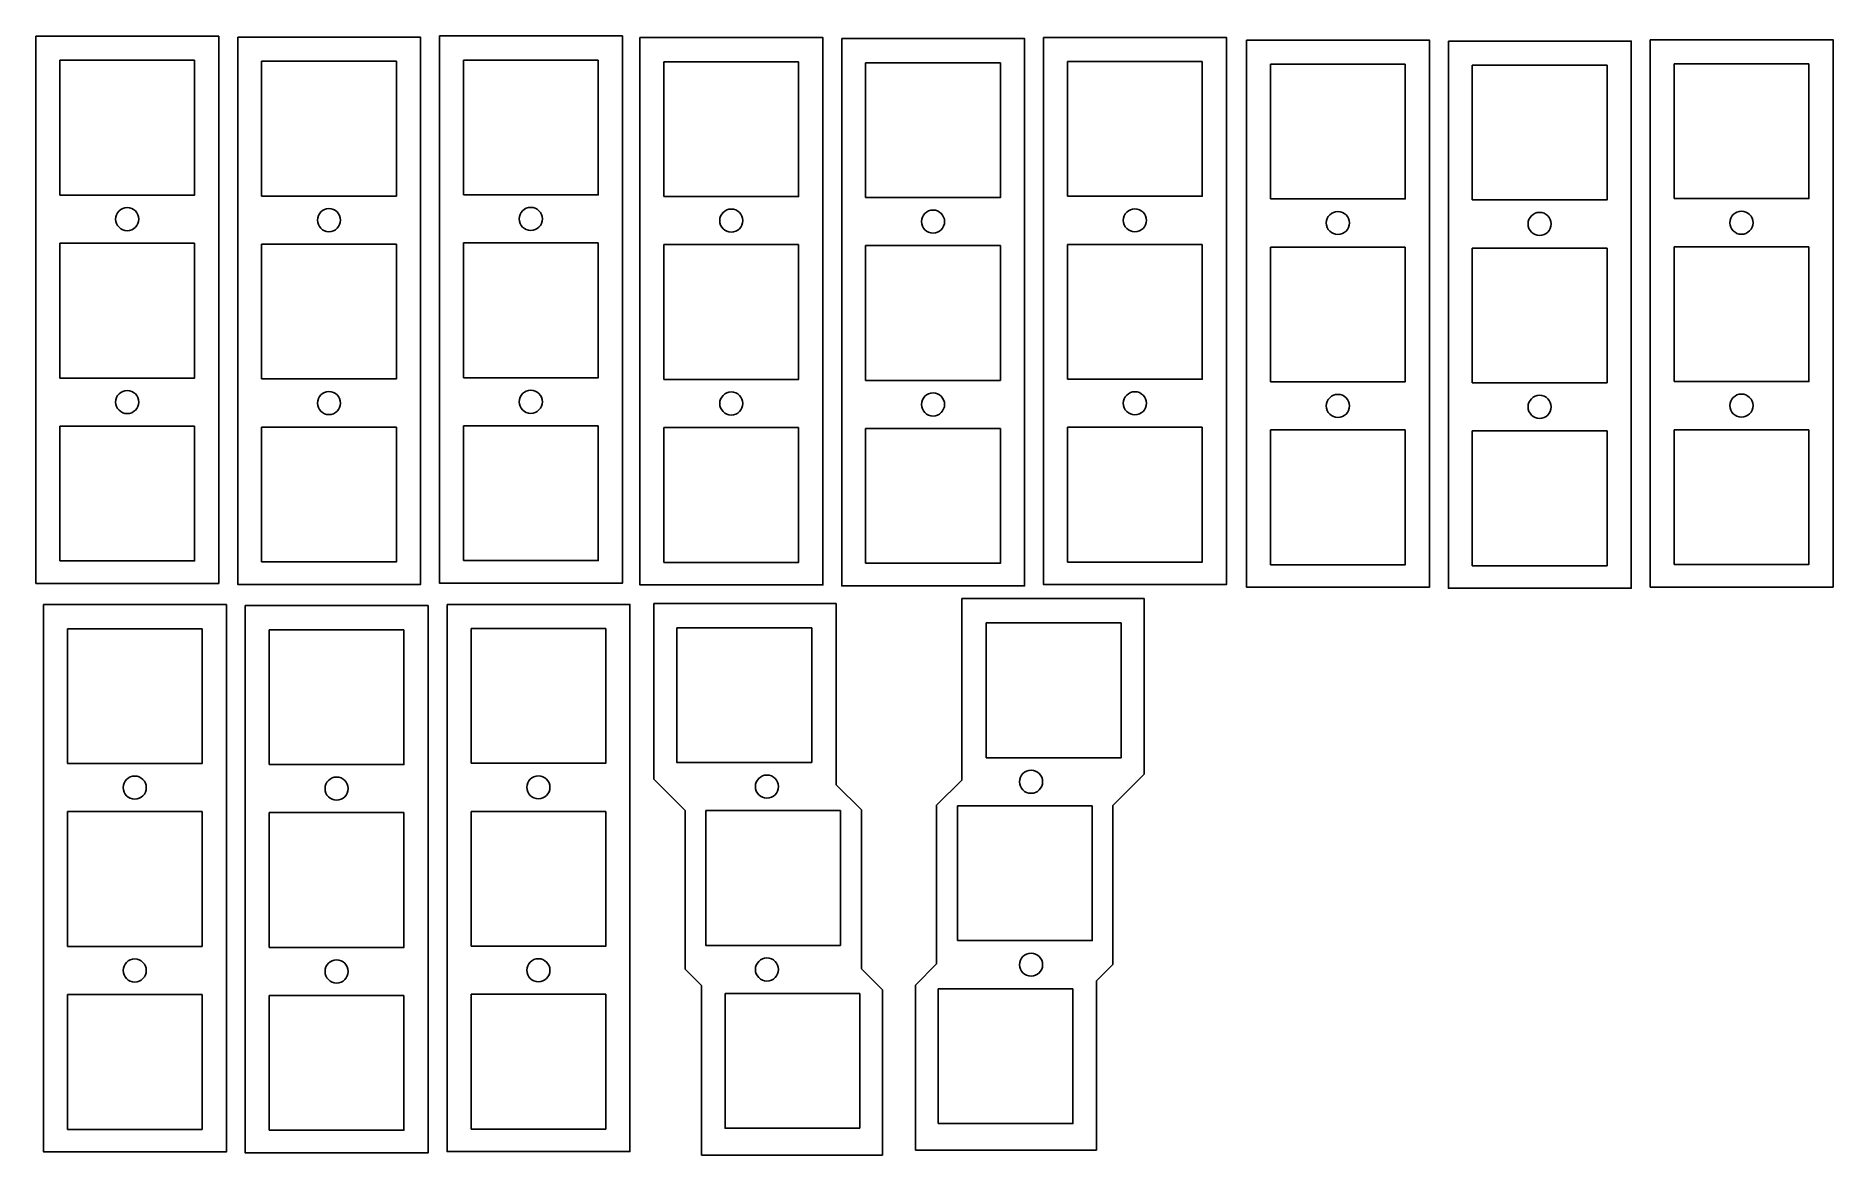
# Model space of a CAD drawing. Header units: millimetres. Extents: x 31 to 218, y 213 to 329.
import ezdxf

# ---------------------------------------------------------------- set-up
doc = ezdxf.new("R2010")
doc.units = ezdxf.units.MM
doc.layers.add('Layer_1', color=7, linetype='CONTINUOUS')

msp = doc.modelspace()

# ---------------------------------------------------------------- linework, layer by layer
at = {"layer": 'Layer_1', "color": 1}
for points in [[(31.214882, 328.813474), (50.214852, 328.813474), (50.214852, 271.965171), (31.214882, 271.965171)], [(52.181782, 328.711474), (71.181752, 328.711474), (71.181752, 271.863171), (52.181782, 271.863171)], [(73.153312, 328.840474), (92.153282, 328.840474), (92.153282, 271.992171), (73.153312, 271.992171)], [(93.979582, 328.664474), (112.979552, 328.664474), (112.979552, 271.816171), (93.979582, 271.816171)], [(135.918082, 328.691474), (154.918052, 328.691474), (154.918052, 271.843171), (135.918082, 271.843171)], [(114.946582, 328.562474), (133.946552, 328.562474), (133.946552, 271.714171), (114.946582, 271.714171)], [(157.011182, 328.416474), (176.011152, 328.416474), (176.011152, 271.568171), (157.011182, 271.568171)], [(177.977782, 328.314474), (196.977752, 328.314474), (196.977752, 271.466171), (177.977782, 271.466171)], [(198.949782, 328.443474), (217.949752, 328.443474), (217.949752, 271.595171), (198.949782, 271.595171)], [(41.89778, 309.809509)], [(62.86468, 309.707509)], [(83.83621, 309.836509)], [(104.66248, 309.660509)], [(125.62948, 309.558509)], [(146.60098, 309.687509)], [(167.69408, 309.412509)], [(188.66068, 309.310509)], [(209.63268, 309.439509)], [(41.89778, 290.809513)], [(62.86468, 290.707513)], [(83.83621, 290.836513)], [(104.66248, 290.660513)], [(125.62948, 290.558513)], [(146.60098, 290.687513)], [(167.69408, 290.412513)], [(188.66068, 290.310513)], [(209.63268, 290.439513)], [(32.000582, 269.766474), (51.000552, 269.766474), (51.000552, 212.918171), (32.000582, 212.918171)], [(52.967482, 269.664474), (71.967452, 269.664474), (71.967452, 212.816171), (52.967482, 212.816171)], [(73.939002, 269.793474), (92.938972, 269.793474), (92.938972, 212.945171), (73.939002, 212.945171)], [(42.68348, 250.762509)], [(63.65038, 250.660509)], [(84.6219, 250.789509)], [(105.971109, 250.866493)], [(135.816891, 251.367493)], [(42.68348, 231.762513)], [(63.65038, 231.660513)], [(84.6219, 231.789513)], [(105.971109, 231.866497)], [(135.816891, 232.367497)]]:
    msp.add_lwpolyline(points, close=True, dxfattribs=at)
for points in [[(33.697729, 326.310519), (47.697873, 326.310519)], [(33.697729, 312.308787), (33.697729, 326.310519)], [(47.697873, 326.310519), (47.697873, 312.308787), (33.697729, 312.308787)], [(54.664629, 326.208519), (68.664773, 326.208519)], [(54.664629, 312.206787), (54.664629, 326.208519)], [(68.664773, 326.208519), (68.664773, 312.206787), (54.664629, 312.206787)], [(75.636159, 326.337519), (89.636303, 326.337519)], [(75.636159, 312.335787), (75.636159, 326.337519)], [(89.636303, 326.337519), (89.636303, 312.335787), (75.636159, 312.335787)], [(96.462429, 326.161519), (110.462573, 326.161519)], [(96.462429, 312.159787), (96.462429, 326.161519)], [(110.462573, 326.161519), (110.462573, 312.159787), (96.462429, 312.159787)], [(117.429429, 326.059519), (131.429573, 326.059519)], [(117.429429, 312.057787), (117.429429, 326.059519)], [(131.429573, 326.059519), (131.429573, 312.057787), (117.429429, 312.057787)], [(138.400929, 326.188519), (152.401073, 326.188519)], [(138.400929, 312.186787), (138.400929, 326.188519)], [(152.401073, 326.188519), (152.401073, 312.186787), (138.400929, 312.186787)], [(159.494029, 325.913519), (173.494173, 325.913519)], [(159.494029, 311.911787), (159.494029, 325.913519)], [(173.494173, 325.913519), (173.494173, 311.911787), (159.494029, 311.911787)], [(180.460629, 325.811519), (194.460773, 325.811519)], [(180.460629, 311.809787), (180.460629, 325.811519)], [(194.460773, 325.811519), (194.460773, 311.809787), (180.460629, 311.809787)], [(201.432629, 325.940519), (215.432773, 325.940519)], [(201.432629, 311.938787), (201.432629, 325.940519)], [(215.432773, 325.940519), (215.432773, 311.938787), (201.432629, 311.938787)], [(33.697729, 307.310814), (47.697873, 307.310814)], [(33.697729, 293.309081), (33.697729, 307.310814)], [(47.697873, 307.310814), (47.697873, 293.309081), (33.697729, 293.309081)], [(54.664629, 307.208814), (68.664773, 307.208814)], [(54.664629, 293.207081), (54.664629, 307.208814)], [(68.664773, 307.208814), (68.664773, 293.207081), (54.664629, 293.207081)], [(75.636159, 307.337814), (89.636303, 307.337814)], [(75.636159, 293.336081), (75.636159, 307.337814)], [(89.636303, 307.337814), (89.636303, 293.336081), (75.636159, 293.336081)], [(96.462429, 307.161814), (110.462573, 307.161814)], [(96.462429, 293.160081), (96.462429, 307.161814)], [(110.462573, 307.161814), (110.462573, 293.160081), (96.462429, 293.160081)], [(117.429429, 307.059814), (131.429573, 307.059814)], [(117.429429, 293.058081), (117.429429, 307.059814)], [(131.429573, 307.059814), (131.429573, 293.058081), (117.429429, 293.058081)], [(138.400929, 307.188814), (152.401073, 307.188814)], [(138.400929, 293.187081), (138.400929, 307.188814)], [(152.401073, 307.188814), (152.401073, 293.187081), (138.400929, 293.187081)], [(159.494029, 306.913814), (173.494173, 306.913814)], [(159.494029, 292.912081), (159.494029, 306.913814)], [(173.494173, 306.913814), (173.494173, 292.912081), (159.494029, 292.912081)], [(180.460629, 306.811814), (194.460773, 306.811814)], [(180.460629, 292.810081), (180.460629, 306.811814)], [(194.460773, 306.811814), (194.460773, 292.810081), (180.460629, 292.810081)], [(201.432629, 306.940814), (215.432773, 306.940814)], [(201.432629, 292.939081), (201.432629, 306.940814)], [(215.432773, 306.940814), (215.432773, 292.939081), (201.432629, 292.939081)], [(33.697729, 288.308463), (47.697873, 288.308463)], [(33.697729, 274.309376), (33.697729, 288.308463)], [(47.697873, 288.308463), (47.697873, 274.309376), (33.697729, 274.309376)], [(54.664629, 288.206463), (68.664773, 288.206463)], [(54.664629, 274.207376), (54.664629, 288.206463)], [(68.664773, 288.206463), (68.664773, 274.207376), (54.664629, 274.207376)], [(75.636159, 288.335463), (89.636303, 288.335463)], [(75.636159, 274.336376), (75.636159, 288.335463)], [(89.636303, 288.335463), (89.636303, 274.336376), (75.636159, 274.336376)], [(96.462429, 288.159463), (110.462573, 288.159463)], [(96.462429, 274.160376), (96.462429, 288.159463)], [(110.462573, 288.159463), (110.462573, 274.160376), (96.462429, 274.160376)], [(117.429429, 288.057463), (131.429573, 288.057463)], [(117.429429, 274.058376), (117.429429, 288.057463)], [(131.429573, 288.057463), (131.429573, 274.058376), (117.429429, 274.058376)], [(138.400929, 288.186463), (152.401073, 288.186463)], [(138.400929, 274.187376), (138.400929, 288.186463)], [(152.401073, 288.186463), (152.401073, 274.187376), (138.400929, 274.187376)], [(159.494029, 287.911463), (173.494173, 287.911463)], [(159.494029, 273.912376), (159.494029, 287.911463)], [(173.494173, 287.911463), (173.494173, 273.912376), (159.494029, 273.912376)], [(180.460629, 287.809463), (194.460773, 287.809463)], [(180.460629, 273.810376), (180.460629, 287.809463)], [(194.460773, 287.809463), (194.460773, 273.810376), (180.460629, 273.810376)], [(201.432629, 287.938463), (215.432773, 287.938463)], [(201.432629, 273.939376), (201.432629, 287.938463)], [(215.432773, 287.938463), (215.432773, 273.939376), (201.432629, 273.939376)], [(95.431218, 269.890249), (114.381181, 269.890249)], [(95.431218, 251.64196), (95.431218, 269.890249)], [(114.381181, 269.890249), (114.381181, 251.041356)], [(146.356782, 270.391249), (127.406819, 270.391249)], [(127.406819, 270.391249), (127.406819, 251.542356)], [(146.356782, 252.14296), (146.356782, 270.391249)], [(34.483429, 267.263519), (48.483573, 267.263519)], [(34.483429, 253.261787), (34.483429, 267.263519)], [(48.483573, 267.263519), (48.483573, 253.261787), (34.483429, 253.261787)], [(55.450329, 267.161519), (69.450473, 267.161519)], [(55.450329, 253.159787), (55.450329, 267.161519)], [(69.450473, 267.161519), (69.450473, 253.159787), (55.450329, 253.159787)], [(76.421849, 267.290519), (90.421993, 267.290519)], [(76.421849, 253.288787), (76.421849, 267.290519)], [(90.421993, 267.290519), (90.421993, 253.288787), (76.421849, 253.288787)], [(111.821076, 267.366127), (97.821196, 267.366127)], [(97.821196, 267.366127), (97.821196, 253.367041), (111.821076, 253.367041)], [(111.821076, 253.367041), (111.821076, 267.366127)], [(129.966924, 267.867127), (143.966804, 267.867127)], [(129.966924, 253.868041), (129.966924, 267.867127)], [(143.966804, 267.867127), (143.966804, 253.868041), (129.966924, 253.868041)], [(146.356782, 252.14296), (143.106909, 248.891235)], [(95.431218, 251.64196), (98.681091, 248.390235)], [(116.980974, 248.440505), (114.381181, 251.041356)], [(124.807026, 248.941505), (127.406819, 251.542356)], [(98.681091, 248.390235), (98.681091, 231.890839)], [(114.821183, 248.366422), (100.821038, 248.366422)], [(100.821038, 248.366422), (100.821038, 234.367336), (114.821183, 234.367336)], [(114.821183, 234.367336), (114.821183, 248.366422)], [(116.980974, 231.941109), (116.980974, 248.440505)], [(124.807026, 232.442109), (124.807026, 248.941505)], [(126.966817, 248.867422), (140.966962, 248.867422)], [(126.966817, 234.868336), (126.966817, 248.867422)], [(140.966962, 248.867422), (140.966962, 234.868336), (126.966817, 234.868336)], [(143.106909, 248.891235), (143.106909, 232.391839)], [(34.483429, 248.263814), (48.483573, 248.263814)], [(34.483429, 234.262081), (34.483429, 248.263814)], [(48.483573, 248.263814), (48.483573, 234.262081), (34.483429, 234.262081)], [(55.450329, 248.161814), (69.450473, 248.161814)], [(55.450329, 234.160081), (55.450329, 248.161814)], [(69.450473, 248.161814), (69.450473, 234.160081), (55.450329, 234.160081)], [(76.421849, 248.290814), (90.421993, 248.290814)], [(76.421849, 234.289081), (76.421849, 248.290814)], [(90.421993, 248.290814), (90.421993, 234.289081), (76.421849, 234.289081)], [(100.381036, 230.192216), (98.681091, 231.890839)], [(119.180981, 229.742425), (116.980974, 231.941109)], [(122.607019, 230.243425), (124.807026, 232.442109)], [(141.406964, 230.693216), (143.106909, 232.391839)], [(100.381036, 230.192216), (100.381036, 212.592155)], [(119.180981, 212.592155), (119.180981, 229.742425)], [(122.607019, 213.093155), (122.607019, 230.243425)], [(124.966834, 229.867717), (138.966979, 229.867717)], [(124.966834, 215.86863), (124.966834, 229.867717)], [(138.966979, 229.867717), (138.966979, 215.86863), (124.966834, 215.86863)], [(141.406964, 230.693216), (141.406964, 213.093155)], [(34.483429, 229.261463), (48.483573, 229.261463)], [(34.483429, 215.262376), (34.483429, 229.261463)], [(48.483573, 229.261463), (48.483573, 215.262376), (34.483429, 215.262376)], [(55.450329, 229.159463), (69.450473, 229.159463)], [(55.450329, 215.160376), (55.450329, 229.159463)], [(69.450473, 229.159463), (69.450473, 215.160376), (55.450329, 215.160376)], [(76.421849, 229.288463), (90.421993, 229.288463)], [(76.421849, 215.289376), (76.421849, 229.288463)], [(90.421993, 229.288463), (90.421993, 215.289376), (76.421849, 215.289376)], [(116.821166, 229.366717), (102.821021, 229.366717)], [(102.821021, 229.366717), (102.821021, 215.36763), (116.821166, 215.36763)], [(116.821166, 215.36763), (116.821166, 229.366717)], [(122.607019, 213.093155), (141.406964, 213.093155)], [(119.180981, 212.592155), (100.381036, 212.592155)]]:
    msp.add_lwpolyline(points, dxfattribs=at)
for points in [[(40.697783, 311.008127), (40.035581, 311.008127), (39.498546, 310.471711), (39.497785, 309.809509)], [(41.89778, 309.809509), (41.897019, 310.471711), (41.359984, 311.008127), (40.697783, 311.008127)], [(61.664683, 310.906127), (61.002481, 310.906127), (60.465446, 310.369711), (60.464685, 309.707509)], [(62.86468, 309.707509), (62.863919, 310.369711), (62.326884, 310.906127), (61.664683, 310.906127)], [(82.636213, 311.035127), (81.974011, 311.035127), (81.436976, 310.498711), (81.436215, 309.836509)], [(83.83621, 309.836509), (83.835449, 310.498711), (83.298414, 311.035127), (82.636213, 311.035127)], [(103.462483, 310.859127), (102.800281, 310.859127), (102.263246, 310.322711), (102.262485, 309.660509)], [(104.66248, 309.660509), (104.661719, 310.322711), (104.124684, 310.859127), (103.462483, 310.859127)], [(124.429483, 310.757127), (123.767281, 310.757127), (123.230246, 310.220711), (123.229485, 309.558509)], [(125.62948, 309.558509), (125.628719, 310.220711), (125.091684, 310.757127), (124.429483, 310.757127)], [(145.400983, 310.886127), (144.738781, 310.886127), (144.201746, 310.349711), (144.200985, 309.687509)], [(146.60098, 309.687509), (146.600219, 310.349711), (146.063184, 310.886127), (145.400983, 310.886127)], [(166.494083, 310.611127), (165.831881, 310.611127), (165.294846, 310.074711), (165.294085, 309.412509)], [(167.69408, 309.412509), (167.693319, 310.074711), (167.156284, 310.611127), (166.494083, 310.611127)], [(187.460683, 310.509127), (186.798481, 310.509127), (186.261446, 309.972711), (186.260685, 309.310509)], [(188.66068, 309.310509), (188.659919, 309.972711), (188.122884, 310.509127), (187.460683, 310.509127)], [(208.432683, 310.638127), (207.770481, 310.638127), (207.233446, 310.101711), (207.232685, 309.439509)], [(209.63268, 309.439509), (209.631919, 310.101711), (209.094884, 310.638127), (208.432683, 310.638127)], [(39.497785, 309.809509), (39.498546, 309.147308), (40.035581, 308.610891), (40.697783, 308.610891)], [(40.697783, 308.610891), (41.359984, 308.610891), (41.897019, 309.147308), (41.89778, 309.809509)], [(60.464685, 309.707509), (60.465446, 309.045308), (61.002481, 308.508891), (61.664683, 308.508891)], [(61.664683, 308.508891), (62.326884, 308.508891), (62.863919, 309.045308), (62.86468, 309.707509)], [(81.436215, 309.836509), (81.436976, 309.174308), (81.974011, 308.637891), (82.636213, 308.637891)], [(82.636213, 308.637891), (83.298414, 308.637891), (83.835449, 309.174308), (83.83621, 309.836509)], [(102.262485, 309.660509), (102.263246, 308.998308), (102.800281, 308.461891), (103.462483, 308.461891)], [(103.462483, 308.461891), (104.124684, 308.461891), (104.661719, 308.998308), (104.66248, 309.660509)], [(123.229485, 309.558509), (123.230246, 308.896308), (123.767281, 308.359891), (124.429483, 308.359891)], [(124.429483, 308.359891), (125.091684, 308.359891), (125.628719, 308.896308), (125.62948, 309.558509)], [(144.200985, 309.687509), (144.201746, 309.025308), (144.738781, 308.488891), (145.400983, 308.488891)], [(145.400983, 308.488891), (146.063184, 308.488891), (146.600219, 309.025308), (146.60098, 309.687509)], [(165.294085, 309.412509), (165.294846, 308.750308), (165.831881, 308.213891), (166.494083, 308.213891)], [(166.494083, 308.213891), (167.156284, 308.213891), (167.693319, 308.750308), (167.69408, 309.412509)], [(186.260685, 309.310509), (186.261446, 308.648308), (186.798481, 308.111891), (187.460683, 308.111891)], [(187.460683, 308.111891), (188.122884, 308.111891), (188.659919, 308.648308), (188.66068, 309.310509)], [(207.232685, 309.439509), (207.233446, 308.777308), (207.770481, 308.240891), (208.432683, 308.240891)], [(208.432683, 308.240891), (209.094884, 308.240891), (209.631919, 308.777308), (209.63268, 309.439509)], [(40.697783, 292.008131), (40.035581, 292.008131), (39.498546, 291.471714), (39.497785, 290.809513)], [(41.89778, 290.809513), (41.897019, 291.471714), (41.359984, 292.008131), (40.697783, 292.008131)], [(61.664683, 291.906131), (61.002481, 291.906131), (60.465446, 291.369714), (60.464685, 290.707513)], [(62.86468, 290.707513), (62.863919, 291.369714), (62.326884, 291.906131), (61.664683, 291.906131)], [(82.636213, 292.035131), (81.974011, 292.035131), (81.436976, 291.498714), (81.436215, 290.836513)], [(83.83621, 290.836513), (83.835449, 291.498714), (83.298414, 292.035131), (82.636213, 292.035131)], [(103.462483, 291.859131), (102.800281, 291.859131), (102.263246, 291.322714), (102.262485, 290.660513)], [(104.66248, 290.660513), (104.661719, 291.322714), (104.124684, 291.859131), (103.462483, 291.859131)], [(124.429483, 291.757131), (123.767281, 291.757131), (123.230246, 291.220714), (123.229485, 290.558513)], [(125.62948, 290.558513), (125.628719, 291.220714), (125.091684, 291.757131), (124.429483, 291.757131)], [(145.400983, 291.886131), (144.738781, 291.886131), (144.201746, 291.349714), (144.200985, 290.687513)], [(146.60098, 290.687513), (146.600219, 291.349714), (146.063184, 291.886131), (145.400983, 291.886131)], [(166.494083, 291.611131), (165.831881, 291.611131), (165.294846, 291.074714), (165.294085, 290.412513)], [(167.69408, 290.412513), (167.693319, 291.074714), (167.156284, 291.611131), (166.494083, 291.611131)], [(187.460683, 291.509131), (186.798481, 291.509131), (186.261446, 290.972714), (186.260685, 290.310513)], [(188.66068, 290.310513), (188.659919, 290.972714), (188.122884, 291.509131), (187.460683, 291.509131)], [(208.432683, 291.638131), (207.770481, 291.638131), (207.233446, 291.101714), (207.232685, 290.439513)], [(209.63268, 290.439513), (209.631919, 291.101714), (209.094884, 291.638131), (208.432683, 291.638131)], [(39.497785, 290.809513), (39.498546, 290.147311), (40.035581, 289.610895), (40.697783, 289.610895)], [(40.697783, 289.610895), (41.359984, 289.610895), (41.897019, 290.147311), (41.89778, 290.809513)], [(60.464685, 290.707513), (60.465446, 290.045311), (61.002481, 289.508895), (61.664683, 289.508895)], [(61.664683, 289.508895), (62.326884, 289.508895), (62.863919, 290.045311), (62.86468, 290.707513)], [(81.436215, 290.836513), (81.436976, 290.174311), (81.974011, 289.637895), (82.636213, 289.637895)], [(82.636213, 289.637895), (83.298414, 289.637895), (83.835449, 290.174311), (83.83621, 290.836513)], [(102.262485, 290.660513), (102.263246, 289.998311), (102.800281, 289.461895), (103.462483, 289.461895)], [(103.462483, 289.461895), (104.124684, 289.461895), (104.661719, 289.998311), (104.66248, 290.660513)], [(123.229485, 290.558513), (123.230246, 289.896311), (123.767281, 289.359895), (124.429483, 289.359895)], [(124.429483, 289.359895), (125.091684, 289.359895), (125.628719, 289.896311), (125.62948, 290.558513)], [(144.200985, 290.687513), (144.201746, 290.025311), (144.738781, 289.488895), (145.400983, 289.488895)], [(145.400983, 289.488895), (146.063184, 289.488895), (146.600219, 290.025311), (146.60098, 290.687513)], [(165.294085, 290.412513), (165.294846, 289.750311), (165.831881, 289.213895), (166.494083, 289.213895)], [(166.494083, 289.213895), (167.156284, 289.213895), (167.693319, 289.750311), (167.69408, 290.412513)], [(186.260685, 290.310513), (186.261446, 289.648311), (186.798481, 289.111895), (187.460683, 289.111895)], [(187.460683, 289.111895), (188.122884, 289.111895), (188.659919, 289.648311), (188.66068, 290.310513)], [(207.232685, 290.439513), (207.233446, 289.777311), (207.770481, 289.240895), (208.432683, 289.240895)], [(208.432683, 289.240895), (209.094884, 289.240895), (209.631919, 289.777311), (209.63268, 290.439513)], [(134.616893, 252.566112), (133.954692, 252.566112), (133.417657, 252.029695), (133.416896, 251.367493)], [(135.816891, 251.367493), (135.816129, 252.029695), (135.279095, 252.566112), (134.616893, 252.566112)], [(41.483483, 251.961127), (40.821281, 251.961127), (40.284246, 251.424711), (40.283485, 250.762509)], [(40.283485, 250.762509), (40.284246, 250.100308), (40.821281, 249.563891), (41.483483, 249.563891)], [(42.68348, 250.762509), (42.682719, 251.424711), (42.145684, 251.961127), (41.483483, 251.961127)], [(41.483483, 249.563891), (42.145684, 249.563891), (42.682719, 250.100308), (42.68348, 250.762509)], [(62.450383, 251.859127), (61.788181, 251.859127), (61.251146, 251.322711), (61.250385, 250.660509)], [(61.250385, 250.660509), (61.251146, 249.998308), (61.788181, 249.461891), (62.450383, 249.461891)], [(63.65038, 250.660509), (63.649619, 251.322711), (63.112584, 251.859127), (62.450383, 251.859127)], [(62.450383, 249.461891), (63.112584, 249.461891), (63.649619, 249.998308), (63.65038, 250.660509)], [(83.421903, 251.988127), (82.759701, 251.988127), (82.222666, 251.451711), (82.221905, 250.789509)], [(82.221905, 250.789509), (82.222666, 250.127308), (82.759701, 249.590891), (83.421903, 249.590891)], [(84.6219, 250.789509), (84.621139, 251.451711), (84.084104, 251.988127), (83.421903, 251.988127)], [(83.421903, 249.590891), (84.084104, 249.590891), (84.621139, 250.127308), (84.6219, 250.789509)], [(105.971109, 250.866493), (105.971871, 251.528695), (106.508905, 252.065112), (107.171107, 252.065112)], [(107.171107, 249.667875), (106.508905, 249.667875), (105.971871, 250.204292), (105.971109, 250.866493)], [(107.171107, 252.065112), (107.833308, 252.065112), (108.370343, 251.528695), (108.371104, 250.866493)], [(108.371104, 250.866493), (108.370343, 250.204292), (107.833308, 249.667875), (107.171107, 249.667875)], [(133.416896, 251.367493), (133.417657, 250.705292), (133.954692, 250.168875), (134.616893, 250.168875)], [(134.616893, 250.168875), (135.279095, 250.168875), (135.816129, 250.705292), (135.816891, 251.367493)], [(134.616893, 233.566115), (133.954692, 233.566115), (133.417657, 233.029699), (133.416896, 232.367497)], [(135.816891, 232.367497), (135.816129, 233.029699), (135.279095, 233.566115), (134.616893, 233.566115)], [(41.483483, 232.961131), (40.821281, 232.961131), (40.284246, 232.424714), (40.283485, 231.762513)], [(40.283485, 231.762513), (40.284246, 231.100311), (40.821281, 230.563895), (41.483483, 230.563895)], [(42.68348, 231.762513), (42.682719, 232.424714), (42.145684, 232.961131), (41.483483, 232.961131)], [(41.483483, 230.563895), (42.145684, 230.563895), (42.682719, 231.100311), (42.68348, 231.762513)], [(62.450383, 232.859131), (61.788181, 232.859131), (61.251146, 232.322714), (61.250385, 231.660513)], [(61.250385, 231.660513), (61.251146, 230.998311), (61.788181, 230.461895), (62.450383, 230.461895)], [(63.65038, 231.660513), (63.649619, 232.322714), (63.112584, 232.859131), (62.450383, 232.859131)], [(62.450383, 230.461895), (63.112584, 230.461895), (63.649619, 230.998311), (63.65038, 231.660513)], [(83.421903, 232.988131), (82.759701, 232.988131), (82.222666, 232.451714), (82.221905, 231.789513)], [(82.221905, 231.789513), (82.222666, 231.127311), (82.759701, 230.590895), (83.421903, 230.590895)], [(84.6219, 231.789513), (84.621139, 232.451714), (84.084104, 232.988131), (83.421903, 232.988131)], [(83.421903, 230.590895), (84.084104, 230.590895), (84.621139, 231.127311), (84.6219, 231.789513)], [(105.971109, 231.866497), (105.971871, 232.528699), (106.508905, 233.065115), (107.171107, 233.065115)], [(107.171107, 230.667879), (106.508905, 230.667879), (105.971871, 231.204296), (105.971109, 231.866497)], [(107.171107, 233.065115), (107.833308, 233.065115), (108.370343, 232.528699), (108.371104, 231.866497)], [(108.371104, 231.866497), (108.370343, 231.204296), (107.833308, 230.667879), (107.171107, 230.667879)], [(133.416896, 232.367497), (133.417657, 231.705296), (133.954692, 231.168879), (134.616893, 231.168879)], [(134.616893, 231.168879), (135.279095, 231.168879), (135.816129, 231.705296), (135.816891, 232.367497)]]:
    msp.add_open_spline(points, degree=3, dxfattribs=at)

doc.saveas('drawing.dxf')
